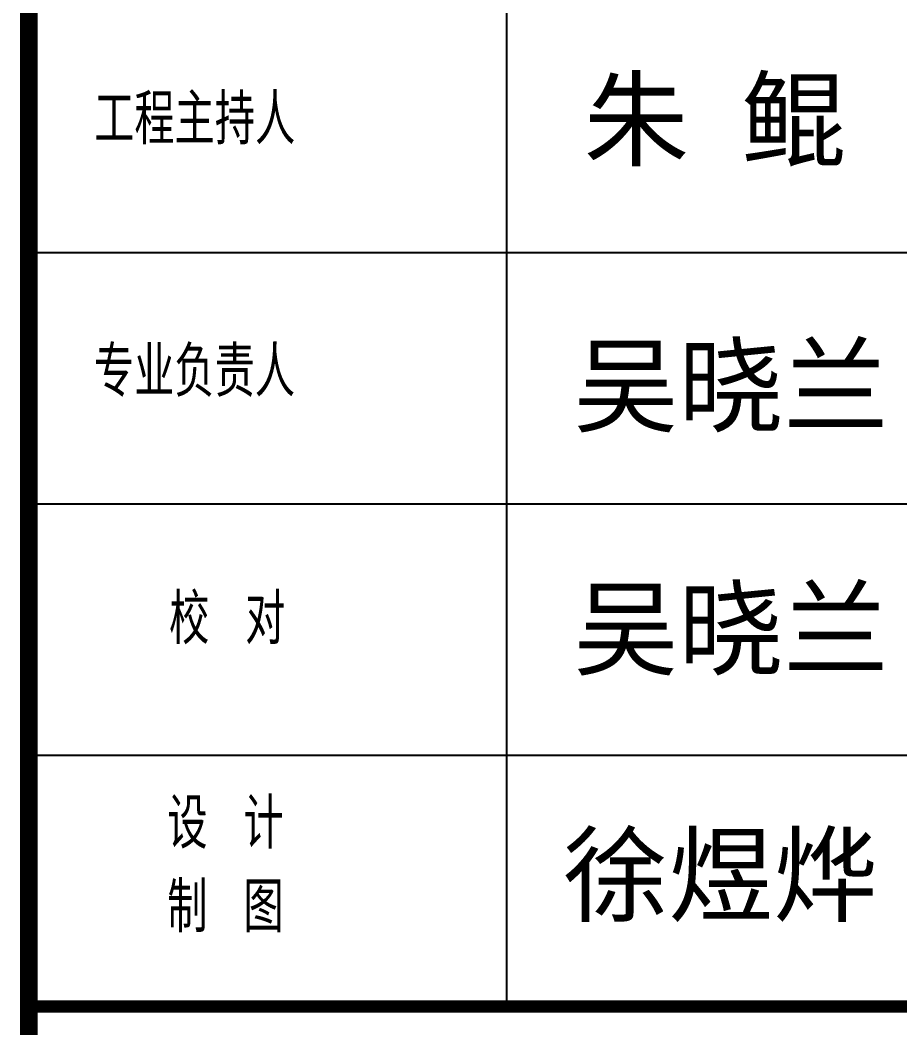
# Model space of a CAD drawing. Extents: x 1162612 to 1711260, y -157368 to 197905.
# Drawn here: x 1686055 to 1689903, y -4715 to -305 of the extents above; entities that cross this region are included whole.
import ezdxf

# ---------------------------------------------------------------- set-up
doc = ezdxf.new("R2010")
doc.units = 0
doc.header["$LTSCALE"] = 1000
doc.header["$MEASUREMENT"] = 0
for name, color, linetype in [('PP-PM-TK', 7, 'CONTINUOUS'), ('PUB_TEXT', 7, 'CONTINUOUS'), ('PUB_TITLE', 4, 'CONTINUOUS'), ('签名', 255, 'CONTINUOUS')]:
    doc.layers.add(name, color=color, linetype=linetype)
doc.styles.add('-黑体', font='simhei.ttf', dxfattribs={"width": 0.8})
doc.styles.add('TQ', font='txt.shx', dxfattribs={"width": 0.8, "bigfont": 'hztxt.shx'})

msp = doc.modelspace()

# ---------------------------------------------------------------- linework, layer by layer
at = {"layer": 'PP-PM-TK', "color": 4}
for points, const_width in [([(1686093.3, 37487.8), (1686093.3, -22512.2)], 77), ([(1686093.3, -4621.7), (1692143.3, -4621.7)], 22)]:
    msp.add_lwpolyline(points, dxfattribs=dict(at, const_width=const_width))
at = {"layer": 'PUB_TITLE', "color": 4}
for p, q in [((1688183.3, -4621.7), (1688183.3, 3078.3)), ((1686093.3, -1321.7), (1692143.3, -1321.7)), ((1686093.3, -2421.7), (1692143.3, -2421.7)), ((1686093.3, -3521.7), (1692143.3, -3521.7)), ((1686093.3, -4621.7), (1692143.3, -4621.7))]:
    msp.add_line(p, q, dxfattribs=at)
at = {"layer": 'PUB_TITLE', "color": 4, "const_width": 55}
msp.add_lwpolyline([(1686093.3, -4621.7), (1692143.3, -4621.7)], dxfattribs=at)

# ---------------------------------------------------------------- texts
at = {"layer": 'PUB_TEXT', "color": 2, "char_height": 220, "width": 1847.813, "attachment_point": 1, "style": 'TQ'}
for s, insert in [('工程主持人', (1686378.3, -629.2)), ('专业负责人', (1686377.2, -1733.5)), ('校 对', (1686706.1, -2816.2)), ('设 计 \\P制 图', (1686698.7, -3710.3))]:
    msp.add_mtext(s, dxfattribs=dict(at, insert=insert))
at = {"layer": '签名', "linetype": 'CONTINUOUS', "style": '-黑体'}
for s, p in [('朱 鲲', (1688520.1, -908.7)), ('吴晓兰', (1688475.4, -2072.6)), ('吴晓兰', (1688475.4, -3136.3)), ('徐煜烨', (1688430.5, -4214.1))]:
    msp.add_text(s, height=336.6, dxfattribs=at).set_placement(p)

doc.saveas('drawing.dxf')
